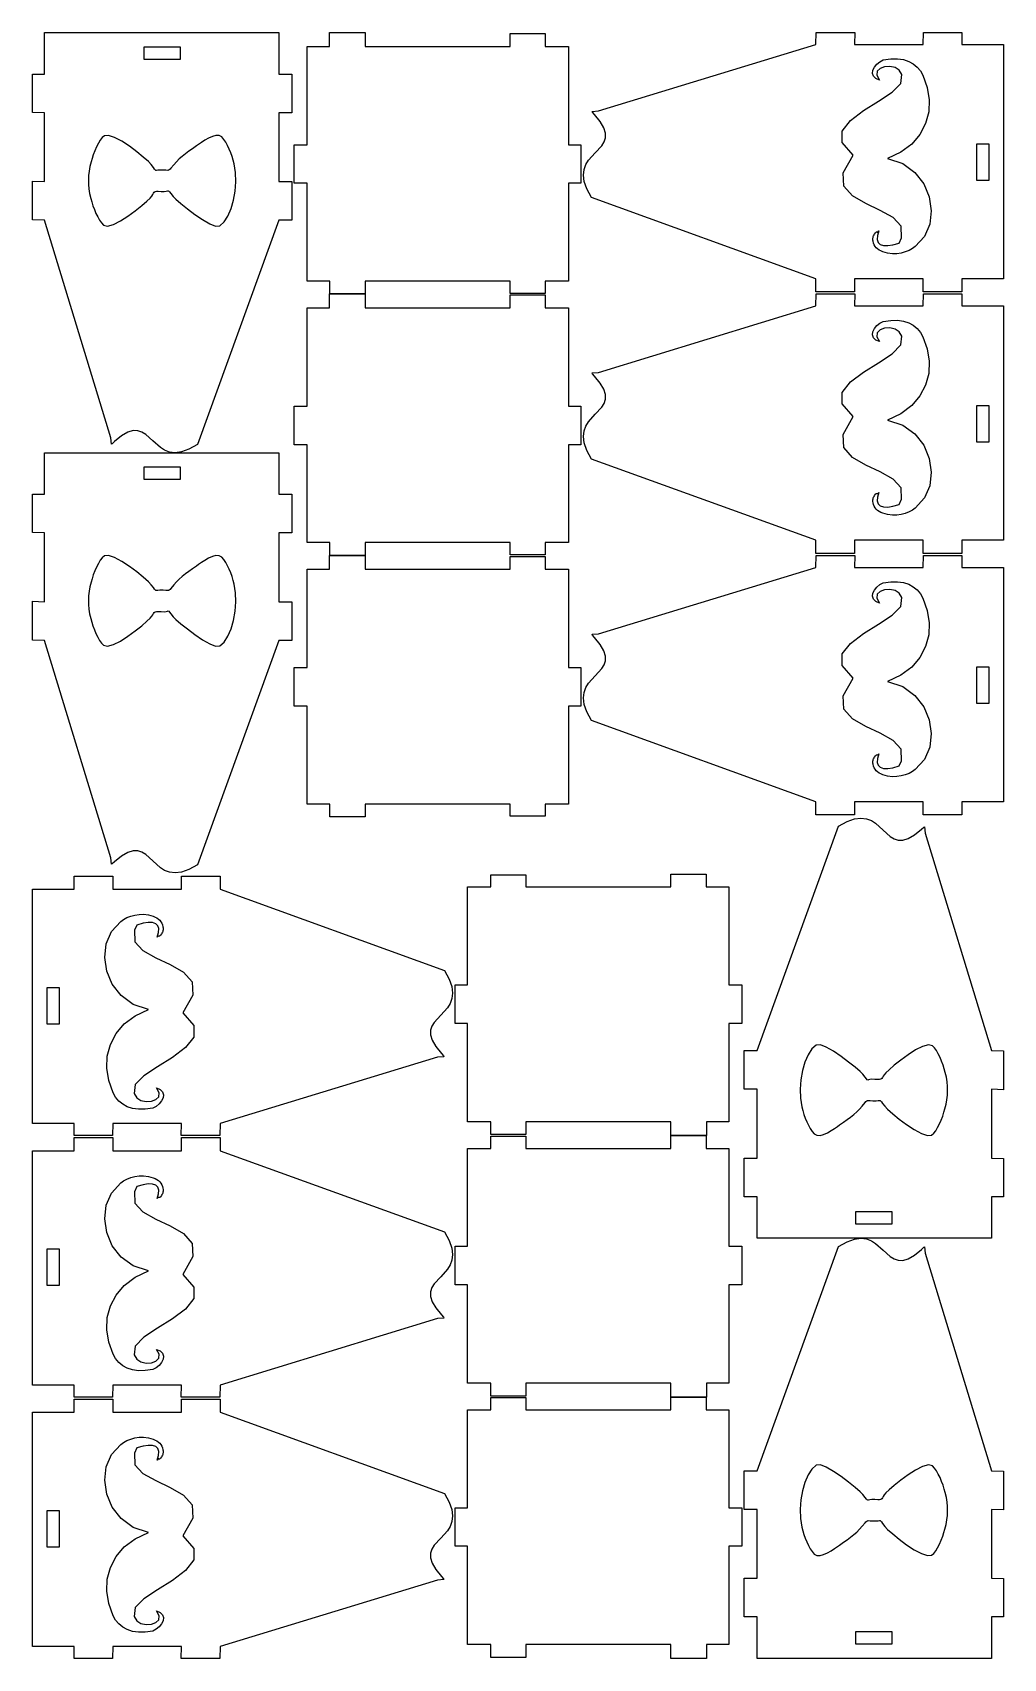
# Model space of a CAD drawing. Extents: x -1652 to 1470, y -458 to 1785.
# Drawn here: x -209 to 59.8, y 602 to 1052 of the extents above; entities that cross this region are included whole.
import ezdxf

# ---------------------------------------------------------------- set-up
doc = ezdxf.new("R2010")
doc.units = 0
doc.layers.add('LAYER_1', color=7, linetype='CONTINUOUS')

msp = doc.modelspace()

# ---------------------------------------------------------------- linework, layer by layer
at = {"layer": 'LAYER_1', "color": 240}
for points in [[(-163.2833, 937.9678), (-165.6833, 936.6678), (-167.7583, 935.9428), (-169.5333, 935.7178), (-171.0833, 935.8928), (-172.4333, 936.3928), (-173.6083, 937.1428), (-175.7083, 939.0178), (-177.6583, 940.7928), (-178.7083, 941.4428), (-179.8583, 941.7928), (-181.1333, 941.8178), (-182.6083, 941.3678), (-184.3333, 940.3678), (-186.3083, 938.7678), (-186.9083, 938.1928), (-187.1583, 938.1178), (-187.3083, 939.8678), (-205.6833, 1000.0428), (-209.0083, 1000.1678), (-209.0083, 1010.8928), (-205.6833, 1010.7678), (-205.6833, 1029.7928), (-209.0083, 1029.8928), (-209.0083, 1040.5178), (-205.6833, 1040.5178), (-205.6833, 1052.0178), (-140.8083, 1052.0178), (-140.8083, 1040.5178), (-137.2083, 1040.5178), (-137.2083, 1029.7928), (-140.8083, 1029.7928), (-140.8083, 1010.7678), (-137.2083, 1010.7678), (-137.2083, 1000.0428), (-140.8083, 1000.0428), (-163.2833, 937.9678)], [(-60.6215, 983.2178), (-67.0965, 983.2178), (-67.0965, 979.8178), (-76.7965, 979.8178), (-76.7965, 983.2178), (-116.8715, 983.2178), (-116.8715, 979.6428), (-126.6465, 979.6428), (-126.6465, 983.2178), (-132.9965, 983.2178), (-132.9965, 1010.2928), (-136.5965, 1010.2928), (-136.5965, 1020.9678), (-132.9965, 1020.9678), (-132.9965, 1048.1928), (-126.7465, 1048.1928), (-126.7465, 1052.0178), (-116.8715, 1052.0178), (-116.8715, 1048.1928), (-76.7965, 1048.1928), (-76.7965, 1051.7678), (-67.0965, 1051.7678), (-67.0965, 1048.1928), (-60.6215, 1048.1928), (-60.6215, 1020.9678), (-57.1465, 1020.9678), (-57.1465, 1010.2928), (-60.6215, 1010.2928), (-60.6215, 983.2178)], [(-54.2126, 1006.3178), (-55.5376, 1008.7178), (-56.2376, 1010.7928), (-56.4876, 1012.5678), (-56.2876, 1014.1178), (-55.7876, 1015.4678), (-55.0376, 1016.6428), (-53.1876, 1018.7178), (-51.3876, 1020.6928), (-50.7376, 1021.7428), (-50.3876, 1022.8928), (-50.3876, 1024.1678), (-50.8126, 1025.6428), (-51.8126, 1027.3428), (-53.4126, 1029.3178), (-53.9876, 1029.9428), (-54.0626, 1030.1928), (-52.3126, 1030.3178), (7.8624, 1048.7178), (7.9624, 1052.0178), (18.6874, 1052.0178), (18.5874, 1048.7178), (37.6124, 1048.7178), (37.7124, 1052.0178), (48.3374, 1052.0178), (48.3374, 1048.7178), (59.8374, 1048.7178), (59.8374, 983.8428), (48.3374, 983.8428), (48.3374, 980.2178), (37.6124, 980.2178), (37.6124, 983.8428), (18.5874, 983.8428), (18.5874, 980.2178), (7.8624, 980.2178), (7.8624, 983.8428), (-54.2126, 1006.3178)], [(-168.1208, 1048.0928), (-168.1208, 1044.5928), (-178.0958, 1044.5928), (-178.0958, 1048.0928), (-168.1208, 1048.0928)], [(55.8624, 1021.1053), (52.3624, 1021.1053), (52.3624, 1011.1303), (55.8624, 1011.1303), (55.8624, 1021.1053)], [(-60.6215, 910.8428), (-67.0965, 910.8428), (-67.0965, 907.4428), (-76.7965, 907.4428), (-76.7965, 910.8428), (-116.8715, 910.8428), (-116.8715, 907.2678), (-126.6465, 907.2678), (-126.6465, 910.8428), (-132.9965, 910.8428), (-132.9965, 937.9178), (-136.5965, 937.9178), (-136.5965, 948.5928), (-132.9965, 948.5928), (-132.9965, 975.8178), (-126.7465, 975.8178), (-126.7465, 979.6428), (-116.8715, 979.6428), (-116.8715, 975.8178), (-76.7965, 975.8178), (-76.7965, 979.3928), (-67.0965, 979.3928), (-67.0965, 975.8178), (-60.6215, 975.8178), (-60.6215, 948.5928), (-57.1465, 948.5928), (-57.1465, 937.9178), (-60.6215, 937.9178), (-60.6215, 910.8428)], [(-54.2126, 933.9428), (-55.5376, 936.3428), (-56.2376, 938.4178), (-56.4876, 940.1928), (-56.2876, 941.7428), (-55.7876, 943.0928), (-55.0376, 944.2678), (-53.1876, 946.3428), (-51.3876, 948.3178), (-50.7376, 949.3678), (-50.3876, 950.5178), (-50.3876, 951.7928), (-50.8126, 953.2678), (-51.8126, 954.9678), (-53.4126, 956.9428), (-53.9876, 957.5678), (-54.0626, 957.8178), (-52.3126, 957.9428), (7.8624, 976.3428), (7.9624, 979.6428), (18.6874, 979.6428), (18.5874, 976.3428), (37.6124, 976.3428), (37.7124, 979.6428), (48.3374, 979.6428), (48.3374, 976.3428), (59.8374, 976.3428), (59.8374, 911.4678), (48.3374, 911.4678), (48.3374, 907.8428), (37.6124, 907.8428), (37.6124, 911.4678), (18.5874, 911.4678), (18.5874, 907.8428), (7.8624, 907.8428), (7.8624, 911.4678), (-54.2126, 933.9428)], [(55.8624, 948.7303), (52.3624, 948.7303), (52.3624, 938.7553), (55.8624, 938.7553), (55.8624, 948.7303)], [(-163.2833, 821.6678), (-165.6833, 820.3678), (-167.7583, 819.6428), (-169.5333, 819.4178), (-171.0833, 819.5928), (-172.4333, 820.0928), (-173.6083, 820.8428), (-175.7083, 822.7178), (-177.6583, 824.4928), (-178.7083, 825.1428), (-179.8583, 825.4928), (-181.1333, 825.5178), (-182.6083, 825.0678), (-184.3333, 824.0678), (-186.3083, 822.4678), (-186.9083, 821.8928), (-187.1583, 821.8178), (-187.3083, 823.5678), (-205.6833, 883.7428), (-209.0083, 883.8678), (-209.0083, 894.5928), (-205.6833, 894.4678), (-205.6833, 913.4928), (-209.0083, 913.5928), (-209.0083, 924.2178), (-205.6833, 924.2178), (-205.6833, 935.7178), (-140.8083, 935.7178), (-140.8083, 924.2178), (-137.2083, 924.2178), (-137.2083, 913.4928), (-140.8083, 913.4928), (-140.8083, 894.4678), (-137.2083, 894.4678), (-137.2083, 883.7428), (-140.8083, 883.7428), (-163.2833, 821.6678)], [(-168.1208, 931.7928), (-168.1208, 928.2928), (-178.0958, 928.2928), (-178.0958, 931.7928), (-168.1208, 931.7928)], [(-60.6215, 838.4678), (-67.0965, 838.4678), (-67.0965, 835.0678), (-76.7965, 835.0678), (-76.7965, 838.4678), (-116.8715, 838.4678), (-116.8715, 834.8928), (-126.6465, 834.8928), (-126.6465, 838.4678), (-132.9965, 838.4678), (-132.9965, 865.5428), (-136.5965, 865.5428), (-136.5965, 876.2178), (-132.9965, 876.2178), (-132.9965, 903.4428), (-126.7465, 903.4428), (-126.7465, 907.2678), (-116.8715, 907.2678), (-116.8715, 903.4428), (-76.7965, 903.4428), (-76.7965, 907.0178), (-67.0965, 907.0178), (-67.0965, 903.4428), (-60.6215, 903.4428), (-60.6215, 876.2178), (-57.1465, 876.2178), (-57.1465, 865.5428), (-60.6215, 865.5428), (-60.6215, 838.4678)], [(-54.2126, 861.5678), (-55.5376, 863.9678), (-56.2376, 866.0428), (-56.4876, 867.8178), (-56.2876, 869.3678), (-55.7876, 870.7178), (-55.0376, 871.8928), (-53.1876, 873.9678), (-51.3876, 875.9428), (-50.7376, 876.9928), (-50.3876, 878.1428), (-50.3876, 879.4178), (-50.8126, 880.8928), (-51.8126, 882.5928), (-53.4126, 884.5678), (-53.9876, 885.1928), (-54.0626, 885.4428), (-52.3126, 885.5678), (7.8624, 903.9678), (7.9624, 907.2678), (18.6874, 907.2678), (18.5874, 903.9678), (37.6124, 903.9678), (37.7124, 907.2678), (48.3374, 907.2678), (48.3374, 903.9678), (59.8374, 903.9678), (59.8374, 839.0928), (48.3374, 839.0928), (48.3374, 835.4678), (37.6124, 835.4678), (37.6124, 839.0928), (18.5874, 839.0928), (18.5874, 835.4678), (7.8624, 835.4678), (7.8624, 839.0928), (-54.2126, 861.5678)], [(55.8624, 876.3553), (52.3624, 876.3553), (52.3624, 866.3803), (55.8624, 866.3803), (55.8624, 876.3553)], [(14.1125, 832.3094), (16.5125, 833.6094), (18.5875, 834.3344), (20.3625, 834.5594), (21.9125, 834.3844), (23.2625, 833.8844), (24.4375, 833.1344), (26.5375, 831.2594), (28.4875, 829.4844), (29.5375, 828.8344), (30.6875, 828.4844), (31.9625, 828.4594), (33.4375, 828.9094), (35.1625, 829.9094), (37.1375, 831.5094), (37.7375, 832.0844), (37.9875, 832.1594), (38.1375, 830.4094), (56.5125, 770.2344), (59.8375, 770.1094), (59.8375, 759.3844), (56.5125, 759.5094), (56.5125, 740.4844), (59.8375, 740.3844), (59.8375, 729.7594), (56.5125, 729.7594), (56.5125, 718.2594), (-8.3625, 718.2594), (-8.3625, 729.7594), (-11.9625, 729.7594), (-11.9625, 740.4844), (-8.3625, 740.4844), (-8.3625, 759.5094), (-11.9625, 759.5094), (-11.9625, 770.2344), (-8.3625, 770.2344), (14.1125, 832.3094)], [(-94.9582, 792.4094), (-93.6332, 790.0094), (-92.9332, 787.9344), (-92.6832, 786.1594), (-92.8832, 784.6094), (-93.3832, 783.2594), (-94.1332, 782.0844), (-95.9832, 780.0094), (-97.7832, 778.0344), (-98.4332, 776.9844), (-98.7832, 775.8344), (-98.7832, 774.5594), (-98.3582, 773.0844), (-97.3582, 771.3844), (-95.7582, 769.4094), (-95.1832, 768.7844), (-95.1082, 768.5344), (-96.8582, 768.4094), (-157.0332, 750.0094), (-157.1332, 746.7094), (-167.8582, 746.7094), (-167.7582, 750.0094), (-186.7832, 750.0094), (-186.8832, 746.7094), (-197.5082, 746.7094), (-197.5082, 750.0094), (-209.0082, 750.0094), (-209.0082, 814.8844), (-197.5082, 814.8844), (-197.5082, 818.5094), (-186.7832, 818.5094), (-186.7832, 814.8844), (-167.7582, 814.8844), (-167.7582, 818.5094), (-157.0332, 818.5094), (-157.0332, 814.8844), (-94.9582, 792.4094)], [(-88.5493, 815.5094), (-82.0743, 815.5094), (-82.0743, 818.9094), (-72.3743, 818.9094), (-72.3743, 815.5094), (-32.2993, 815.5094), (-32.2993, 819.0844), (-22.5243, 819.0844), (-22.5243, 815.5094), (-16.1743, 815.5094), (-16.1743, 788.4344), (-12.5743, 788.4344), (-12.5743, 777.7594), (-16.1743, 777.7594), (-16.1743, 750.5344), (-22.4243, 750.5344), (-22.4243, 746.7094), (-32.2993, 746.7094), (-32.2993, 750.5344), (-72.3743, 750.5344), (-72.3743, 746.9594), (-82.0743, 746.9594), (-82.0743, 750.5344), (-88.5493, 750.5344), (-88.5493, 777.7594), (-92.0243, 777.7594), (-92.0243, 788.4344), (-88.5493, 788.4344), (-88.5493, 815.5094)], [(-205.0332, 777.6219), (-201.5332, 777.6219), (-201.5332, 787.5969), (-205.0332, 787.5969), (-205.0332, 777.6219)], [(-94.9582, 720.0344), (-93.6332, 717.6344), (-92.9332, 715.5594), (-92.6832, 713.7844), (-92.8832, 712.2344), (-93.3832, 710.8844), (-94.1332, 709.7094), (-95.9832, 707.6344), (-97.7832, 705.6594), (-98.4332, 704.6094), (-98.7832, 703.4594), (-98.7832, 702.1844), (-98.3582, 700.7094), (-97.3582, 699.0094), (-95.7582, 697.0344), (-95.1832, 696.4094), (-95.1082, 696.1594), (-96.8582, 696.0344), (-157.0332, 677.6344), (-157.1332, 674.3344), (-167.8582, 674.3344), (-167.7582, 677.6344), (-186.7832, 677.6344), (-186.8832, 674.3344), (-197.5082, 674.3344), (-197.5082, 677.6344), (-209.0082, 677.6344), (-209.0082, 742.5094), (-197.5082, 742.5094), (-197.5082, 746.1344), (-186.7832, 746.1344), (-186.7832, 742.5094), (-167.7582, 742.5094), (-167.7582, 746.1344), (-157.0332, 746.1344), (-157.0332, 742.5094), (-94.9582, 720.0344)], [(-88.5493, 743.1344), (-82.0743, 743.1344), (-82.0743, 746.5344), (-72.3743, 746.5344), (-72.3743, 743.1344), (-32.2993, 743.1344), (-32.2993, 746.7094), (-22.5243, 746.7094), (-22.5243, 743.1344), (-16.1743, 743.1344), (-16.1743, 716.0594), (-12.5743, 716.0594), (-12.5743, 705.3844), (-16.1743, 705.3844), (-16.1743, 678.1594), (-22.4243, 678.1594), (-22.4243, 674.3344), (-32.2993, 674.3344), (-32.2993, 678.1594), (-72.3743, 678.1594), (-72.3743, 674.5844), (-82.0743, 674.5844), (-82.0743, 678.1594), (-88.5493, 678.1594), (-88.5493, 705.3844), (-92.0243, 705.3844), (-92.0243, 716.0594), (-88.5493, 716.0594), (-88.5493, 743.1344)], [(18.95, 722.1844), (18.95, 725.6844), (28.925, 725.6844), (28.925, 722.1844), (18.95, 722.1844)], [(14.1125, 716.0094), (16.5125, 717.3094), (18.5875, 718.0344), (20.3625, 718.2594), (21.9125, 718.0844), (23.2625, 717.5844), (24.4375, 716.8344), (26.5375, 714.9594), (28.4875, 713.1844), (29.5375, 712.5344), (30.6875, 712.1844), (31.9625, 712.1594), (33.4375, 712.6094), (35.1625, 713.6094), (37.1375, 715.2094), (37.7375, 715.7844), (37.9875, 715.8594), (38.1375, 714.1094), (56.5125, 653.9344), (59.8375, 653.8094), (59.8375, 643.0844), (56.5125, 643.2094), (56.5125, 624.1844), (59.8375, 624.0844), (59.8375, 613.4594), (56.5125, 613.4594), (56.5125, 601.9594), (-8.3625, 601.9594), (-8.3625, 613.4594), (-11.9625, 613.4594), (-11.9625, 624.1844), (-8.3625, 624.1844), (-8.3625, 643.2094), (-11.9625, 643.2094), (-11.9625, 653.9344), (-8.3625, 653.9344), (14.1125, 716.0094)], [(-205.0332, 705.2469), (-201.5332, 705.2469), (-201.5332, 715.2219), (-205.0332, 715.2219), (-205.0332, 705.2469)], [(-94.9582, 647.6594), (-93.6332, 645.2594), (-92.9332, 643.1844), (-92.6832, 641.4094), (-92.8832, 639.8594), (-93.3832, 638.5094), (-94.1332, 637.3344), (-95.9832, 635.2594), (-97.7832, 633.2844), (-98.4332, 632.2344), (-98.7832, 631.0844), (-98.7832, 629.8094), (-98.3582, 628.3344), (-97.3582, 626.6344), (-95.7582, 624.6594), (-95.1832, 624.0344), (-95.1082, 623.7844), (-96.8582, 623.6594), (-157.0332, 605.2594), (-157.1332, 601.9594), (-167.8582, 601.9594), (-167.7582, 605.2594), (-186.7832, 605.2594), (-186.8832, 601.9594), (-197.5082, 601.9594), (-197.5082, 605.2594), (-209.0082, 605.2594), (-209.0082, 670.1344), (-197.5082, 670.1344), (-197.5082, 673.7594), (-186.7832, 673.7594), (-186.7832, 670.1344), (-167.7582, 670.1344), (-167.7582, 673.7594), (-157.0332, 673.7594), (-157.0332, 670.1344), (-94.9582, 647.6594)], [(-88.5493, 670.7594), (-82.0743, 670.7594), (-82.0743, 674.1594), (-72.3743, 674.1594), (-72.3743, 670.7594), (-32.2993, 670.7594), (-32.2993, 674.3344), (-22.5243, 674.3344), (-22.5243, 670.7594), (-16.1743, 670.7594), (-16.1743, 643.6844), (-12.5743, 643.6844), (-12.5743, 633.0094), (-16.1743, 633.0094), (-16.1743, 605.7844), (-22.4243, 605.7844), (-22.4243, 601.9594), (-32.2993, 601.9594), (-32.2993, 605.7844), (-72.3743, 605.7844), (-72.3743, 602.2094), (-82.0743, 602.2094), (-82.0743, 605.7844), (-88.5493, 605.7844), (-88.5493, 633.0094), (-92.0243, 633.0094), (-92.0243, 643.6844), (-88.5493, 643.6844), (-88.5493, 670.7594)], [(-205.0332, 632.8719), (-201.5332, 632.8719), (-201.5332, 642.8469), (-205.0332, 642.8469), (-205.0332, 632.8719)], [(18.95, 605.8844), (18.95, 609.3844), (28.925, 609.3844), (28.925, 605.8844), (18.95, 605.8844)]]:
    msp.add_lwpolyline(points, close=True, dxfattribs=at)
at = {"layer": 'LAYER_1', "color": 250}
for points in [[(31.6839, 1040.3758), (30.9827, 1041.5637), (29.8044, 1042.2989), (28.3781, 1042.6105), (26.9329, 1042.5275), (25.6978, 1042.0791), (24.9021, 1041.2943), (24.7748, 1040.2022), (25.545, 1038.8318), (24.4483, 1039.2766), (23.8071, 1039.9281), (23.568, 1040.7194), (23.6778, 1041.5832), (24.0829, 1042.4523), (24.73, 1043.2597), (25.5657, 1043.9382), (26.5367, 1044.4207), (28.6103, 1044.7245), (30.4778, 1044.7469), (32.1423, 1044.5098), (33.6066, 1044.0351), (34.8737, 1043.3448), (35.9466, 1042.4607), (36.8281, 1041.4048), (37.5213, 1040.1989), (38.7484, 1036.8202), (39.2891, 1033.4005), (39.1357, 1030.031), (38.2804, 1026.8028), (36.7156, 1023.807), (34.4334, 1021.1348), (31.4263, 1018.8774), (27.6865, 1017.1259), (31.9345, 1015.7197), (35.3026, 1013.303), (37.7619, 1010.1469), (39.2834, 1006.5227), (39.8383, 1002.7017), (39.3975, 998.9551), (37.9322, 995.5542), (35.4134, 992.7702), (34.6078, 992.2109), (33.6838, 991.7084), (32.6549, 991.2886), (31.5345, 990.9772), (30.3363, 990.8002), (29.0737, 990.7833), (27.7603, 990.9523), (26.4096, 991.333), (25.8898, 991.5488), (25.411, 991.8058), (24.9794, 992.1048), (24.6008, 992.4463), (24.2812, 992.8309), (24.0267, 993.2594), (23.8431, 993.7324), (23.7365, 994.2505), (23.7055, 994.5519), (23.692, 994.8259), (23.6991, 995.0786), (23.7298, 995.3156), (23.7871, 995.5429), (23.8742, 995.7664), (23.9941, 995.9918), (24.1499, 996.2251), (24.4222, 996.5751), (24.5988, 996.7549), (24.7101, 996.8155), (24.7863, 996.8077), (24.8578, 996.7824), (24.955, 996.7904), (25.1082, 996.8826), (25.3478, 997.1098), (24.9432, 995.8045), (24.882, 994.7471), (25.1502, 993.9402), (25.7338, 993.3861), (26.6189, 993.0871), (27.7913, 993.0458), (29.2372, 993.2644), (30.9426, 993.7455), (31.5666, 995.1855), (31.5444, 998.3886), (29.3101, 1000.8075), (25.7349, 1002.7858), (21.6901, 1004.6673), (18.047, 1006.7956), (15.6767, 1009.5144), (15.4506, 1013.1675), (18.2398, 1018.0986), (15.1347, 1021.5812), (15.1673, 1024.757), (17.4523, 1027.6798), (21.1046, 1030.4032), (25.2391, 1032.9809), (28.9706, 1035.4664), (31.4139, 1037.9135), (31.6839, 1040.3758)], [(31.6839, 968.0008), (30.9827, 969.1887), (29.8044, 969.9239), (28.3781, 970.2355), (26.9329, 970.1525), (25.6978, 969.7041), (24.9021, 968.9193), (24.7748, 967.8272), (25.545, 966.4568), (24.4483, 966.9016), (23.8071, 967.5531), (23.568, 968.3444), (23.6778, 969.2082), (24.0829, 970.0773), (24.73, 970.8847), (25.5657, 971.5632), (26.5367, 972.0457), (28.6103, 972.3495), (30.4778, 972.3719), (32.1423, 972.1348), (33.6066, 971.6601), (34.8737, 970.9698), (35.9466, 970.0857), (36.8281, 969.0298), (37.5213, 967.8239), (38.7484, 964.4452), (39.2891, 961.0255), (39.1357, 957.656), (38.2804, 954.4278), (36.7156, 951.432), (34.4334, 948.7598), (31.4263, 946.5024), (27.6865, 944.7509), (31.9345, 943.3447), (35.3026, 940.928), (37.7619, 937.7719), (39.2834, 934.1477), (39.8383, 930.3267), (39.3975, 926.5801), (37.9322, 923.1792), (35.4134, 920.3952), (34.6078, 919.8359), (33.6838, 919.3334), (32.6549, 918.9136), (31.5345, 918.6022), (30.3363, 918.4252), (29.0737, 918.4083), (27.7603, 918.5773), (26.4096, 918.958), (25.8898, 919.1738), (25.411, 919.4308), (24.9794, 919.7298), (24.6008, 920.0713), (24.2812, 920.4559), (24.0267, 920.8844), (23.8431, 921.3574), (23.7365, 921.8755), (23.7055, 922.1769), (23.692, 922.4509), (23.6991, 922.7036), (23.7298, 922.9406), (23.7871, 923.1679), (23.8742, 923.3914), (23.9941, 923.6168), (24.1499, 923.8501), (24.4222, 924.2001), (24.5988, 924.3799), (24.7101, 924.4405), (24.7863, 924.4327), (24.8578, 924.4074), (24.955, 924.4154), (25.1082, 924.5076), (25.3478, 924.7348), (24.9432, 923.4295), (24.882, 922.3721), (25.1502, 921.5652), (25.7338, 921.0111), (26.6189, 920.7121), (27.7913, 920.6708), (29.2372, 920.8894), (30.9426, 921.3705), (31.5666, 922.8105), (31.5444, 926.0136), (29.3101, 928.4325), (25.7349, 930.4108), (21.6901, 932.2923), (18.047, 934.4206), (15.6767, 937.1394), (15.4506, 940.7925), (18.2398, 945.7236), (15.1347, 949.2062), (15.1673, 952.382), (17.4523, 955.3048), (21.1046, 958.0282), (25.2391, 960.6059), (28.9706, 963.0914), (31.4139, 965.5385), (31.6839, 968.0008)], [(31.6839, 895.6258), (30.9827, 896.8137), (29.8044, 897.5489), (28.3781, 897.8605), (26.9329, 897.7775), (25.6978, 897.3291), (24.9021, 896.5443), (24.7748, 895.4522), (25.545, 894.0818), (24.4483, 894.5266), (23.8071, 895.1781), (23.568, 895.9694), (23.6778, 896.8332), (24.0829, 897.7023), (24.73, 898.5097), (25.5657, 899.1882), (26.5367, 899.6707), (28.6103, 899.9745), (30.4778, 899.9969), (32.1423, 899.7598), (33.6066, 899.2851), (34.8737, 898.5948), (35.9466, 897.7107), (36.8281, 896.6548), (37.5213, 895.4489), (38.7484, 892.0702), (39.2891, 888.6505), (39.1357, 885.281), (38.2804, 882.0528), (36.7156, 879.057), (34.4334, 876.3848), (31.4263, 874.1274), (27.6865, 872.3759), (31.9345, 870.9697), (35.3026, 868.553), (37.7619, 865.3969), (39.2834, 861.7727), (39.8383, 857.9517), (39.3975, 854.2051), (37.9322, 850.8042), (35.4134, 848.0202), (34.6078, 847.4609), (33.6838, 846.9584), (32.6549, 846.5386), (31.5345, 846.2272), (30.3363, 846.0502), (29.0737, 846.0333), (27.7603, 846.2023), (26.4096, 846.583), (25.8898, 846.7988), (25.411, 847.0558), (24.9794, 847.3548), (24.6008, 847.6963), (24.2812, 848.0809), (24.0267, 848.5094), (23.8431, 848.9824), (23.7365, 849.5005), (23.7055, 849.8019), (23.692, 850.0759), (23.6991, 850.3286), (23.7298, 850.5656), (23.7871, 850.7929), (23.8742, 851.0164), (23.9941, 851.2418), (24.1499, 851.4751), (24.4222, 851.8251), (24.5988, 852.0049), (24.7101, 852.0655), (24.7863, 852.0577), (24.8578, 852.0324), (24.955, 852.0404), (25.1082, 852.1326), (25.3478, 852.3598), (24.9432, 851.0545), (24.882, 849.9971), (25.1502, 849.1902), (25.7338, 848.6361), (26.6189, 848.3371), (27.7913, 848.2958), (29.2372, 848.5144), (30.9426, 848.9955), (31.5666, 850.4355), (31.5444, 853.6386), (29.3101, 856.0575), (25.7349, 858.0358), (21.6901, 859.9173), (18.047, 862.0456), (15.6767, 864.7644), (15.4506, 868.4175), (18.2398, 873.3486), (15.1347, 876.8312), (15.1673, 880.007), (17.4523, 882.9298), (21.1046, 885.6532), (25.2391, 888.2309), (28.9706, 890.7164), (31.4139, 893.1635), (31.6839, 895.6258)], [(-180.8547, 758.3514), (-180.1535, 757.1635), (-178.9752, 756.4283), (-177.5489, 756.1167), (-176.1037, 756.1997), (-174.8686, 756.6481), (-174.0729, 757.4329), (-173.9456, 758.525), (-174.7158, 759.8954), (-173.6191, 759.4506), (-172.9779, 758.7991), (-172.7388, 758.0078), (-172.8486, 757.144), (-173.2537, 756.2749), (-173.9008, 755.4675), (-174.7365, 754.789), (-175.7075, 754.3065), (-177.7811, 754.0027), (-179.6486, 753.9803), (-181.3131, 754.2174), (-182.7774, 754.6921), (-184.0445, 755.3824), (-185.1174, 756.2665), (-185.9989, 757.3224), (-186.6921, 758.5283), (-187.9192, 761.907), (-188.4599, 765.3267), (-188.3065, 768.6962), (-187.4512, 771.9244), (-185.8864, 774.9202), (-183.6042, 777.5924), (-180.5971, 779.8498), (-176.8573, 781.6013), (-181.1053, 783.0075), (-184.4734, 785.4242), (-186.9327, 788.5803), (-188.4542, 792.2045), (-189.0091, 796.0255), (-188.5683, 799.7721), (-187.103, 803.173), (-184.5842, 805.957), (-183.7786, 806.5163), (-182.8546, 807.0188), (-181.8257, 807.4386), (-180.7053, 807.75), (-179.5071, 807.927), (-178.2445, 807.9439), (-176.9311, 807.7749), (-175.5804, 807.3942), (-175.0606, 807.1784), (-174.5818, 806.9214), (-174.1502, 806.6224), (-173.7716, 806.2809), (-173.452, 805.8963), (-173.1975, 805.4678), (-173.0139, 804.9948), (-172.9073, 804.4767), (-172.8763, 804.1753), (-172.8628, 803.9013), (-172.8699, 803.6486), (-172.9006, 803.4116), (-172.9579, 803.1843), (-173.045, 802.9608), (-173.1649, 802.7354), (-173.3207, 802.5021), (-173.593, 802.1521), (-173.7696, 801.9723), (-173.8809, 801.9117), (-173.9571, 801.9195), (-174.0286, 801.9448), (-174.1258, 801.9368), (-174.279, 801.8446), (-174.5186, 801.6174), (-174.114, 802.9227), (-174.0528, 803.9801), (-174.321, 804.787), (-174.9046, 805.3411), (-175.7897, 805.6401), (-176.9621, 805.6814), (-178.408, 805.4628), (-180.1134, 804.9817), (-180.7374, 803.5417), (-180.7152, 800.3386), (-178.4809, 797.9197), (-174.9057, 795.9414), (-170.8609, 794.0599), (-167.2178, 791.9316), (-164.8475, 789.2128), (-164.6214, 785.5597), (-167.4106, 780.6286), (-164.3055, 777.146), (-164.3381, 773.9702), (-166.6231, 771.0474), (-170.2754, 768.324), (-174.4099, 765.7463), (-178.1414, 763.2608), (-180.5847, 760.8137), (-180.8547, 758.3514)], [(-180.8547, 685.9764), (-180.1535, 684.7885), (-178.9752, 684.0533), (-177.5489, 683.7417), (-176.1037, 683.8247), (-174.8686, 684.2731), (-174.0729, 685.0579), (-173.9456, 686.15), (-174.7158, 687.5204), (-173.6191, 687.0756), (-172.9779, 686.4241), (-172.7388, 685.6328), (-172.8486, 684.769), (-173.2537, 683.8999), (-173.9008, 683.0925), (-174.7365, 682.414), (-175.7075, 681.9315), (-177.7811, 681.6277), (-179.6486, 681.6053), (-181.3131, 681.8424), (-182.7774, 682.3171), (-184.0445, 683.0074), (-185.1174, 683.8915), (-185.9989, 684.9474), (-186.6921, 686.1533), (-187.9192, 689.532), (-188.4599, 692.9517), (-188.3065, 696.3212), (-187.4512, 699.5494), (-185.8864, 702.5452), (-183.6042, 705.2174), (-180.5971, 707.4748), (-176.8573, 709.2263), (-181.1053, 710.6325), (-184.4734, 713.0492), (-186.9327, 716.2053), (-188.4542, 719.8295), (-189.0091, 723.6505), (-188.5683, 727.3971), (-187.103, 730.798), (-184.5842, 733.582), (-183.7786, 734.1413), (-182.8546, 734.6438), (-181.8257, 735.0636), (-180.7053, 735.375), (-179.5071, 735.552), (-178.2445, 735.5689), (-176.9311, 735.3999), (-175.5804, 735.0192), (-175.0606, 734.8034), (-174.5818, 734.5464), (-174.1502, 734.2474), (-173.7716, 733.9059), (-173.452, 733.5213), (-173.1975, 733.0928), (-173.0139, 732.6198), (-172.9073, 732.1017), (-172.8763, 731.8003), (-172.8628, 731.5263), (-172.8699, 731.2736), (-172.9006, 731.0366), (-172.9579, 730.8093), (-173.045, 730.5858), (-173.1649, 730.3604), (-173.3207, 730.1271), (-173.593, 729.7771), (-173.7696, 729.5973), (-173.8809, 729.5367), (-173.9571, 729.5445), (-174.0286, 729.5698), (-174.1258, 729.5618), (-174.279, 729.4696), (-174.5186, 729.2424), (-174.114, 730.5477), (-174.0528, 731.6051), (-174.321, 732.412), (-174.9046, 732.9661), (-175.7897, 733.2651), (-176.9621, 733.3064), (-178.408, 733.0878), (-180.1134, 732.6067), (-180.7374, 731.1667), (-180.7152, 727.9636), (-178.4809, 725.5447), (-174.9057, 723.5664), (-170.8609, 721.6849), (-167.2178, 719.5566), (-164.8475, 716.8378), (-164.6214, 713.1847), (-167.4106, 708.2536), (-164.3055, 704.771), (-164.3381, 701.5952), (-166.6231, 698.6724), (-170.2754, 695.949), (-174.4099, 693.3713), (-178.1414, 690.8858), (-180.5847, 688.4387), (-180.8547, 685.9764)], [(-180.8547, 613.6014), (-180.1535, 612.4135), (-178.9752, 611.6783), (-177.5489, 611.3667), (-176.1037, 611.4497), (-174.8686, 611.8981), (-174.0729, 612.6829), (-173.9456, 613.775), (-174.7158, 615.1454), (-173.6191, 614.7006), (-172.9779, 614.0491), (-172.7388, 613.2578), (-172.8486, 612.394), (-173.2537, 611.5249), (-173.9008, 610.7175), (-174.7365, 610.039), (-175.7075, 609.5565), (-177.7811, 609.2527), (-179.6486, 609.2303), (-181.3131, 609.4674), (-182.7774, 609.9421), (-184.0445, 610.6324), (-185.1174, 611.5165), (-185.9989, 612.5724), (-186.6921, 613.7783), (-187.9192, 617.157), (-188.4599, 620.5767), (-188.3065, 623.9462), (-187.4512, 627.1744), (-185.8864, 630.1702), (-183.6042, 632.8424), (-180.5971, 635.0998), (-176.8573, 636.8513), (-181.1053, 638.2575), (-184.4734, 640.6742), (-186.9327, 643.8303), (-188.4542, 647.4545), (-189.0091, 651.2755), (-188.5683, 655.0221), (-187.103, 658.423), (-184.5842, 661.207), (-183.7786, 661.7663), (-182.8546, 662.2688), (-181.8257, 662.6886), (-180.7053, 663), (-179.5071, 663.177), (-178.2445, 663.1939), (-176.9311, 663.0249), (-175.5804, 662.6442), (-175.0606, 662.4284), (-174.5818, 662.1714), (-174.1502, 661.8724), (-173.7716, 661.5309), (-173.452, 661.1463), (-173.1975, 660.7178), (-173.0139, 660.2448), (-172.9073, 659.7267), (-172.8763, 659.4253), (-172.8628, 659.1513), (-172.8699, 658.8986), (-172.9006, 658.6616), (-172.9579, 658.4343), (-173.045, 658.2108), (-173.1649, 657.9854), (-173.3207, 657.7521), (-173.593, 657.4021), (-173.7696, 657.2223), (-173.8809, 657.1617), (-173.9571, 657.1695), (-174.0286, 657.1948), (-174.1258, 657.1868), (-174.279, 657.0946), (-174.5186, 656.8674), (-174.114, 658.1727), (-174.0528, 659.2301), (-174.321, 660.037), (-174.9046, 660.5911), (-175.7897, 660.8901), (-176.9621, 660.9314), (-178.408, 660.7128), (-180.1134, 660.2317), (-180.7374, 658.7917), (-180.7152, 655.5886), (-178.4809, 653.1697), (-174.9057, 651.1914), (-170.8609, 649.3099), (-167.2178, 647.1816), (-164.8475, 644.4628), (-164.6214, 640.8097), (-167.4106, 635.8786), (-164.3055, 632.396), (-164.3381, 629.2202), (-166.6231, 626.2974), (-170.2754, 623.574), (-174.4099, 620.9963), (-178.1414, 618.5108), (-180.5847, 616.0637), (-180.8547, 613.6014)]]:
    msp.add_lwpolyline(points, close=True, dxfattribs=at)
at = {"layer": 'LAYER_1'}
for points in [[(-157.1838, 998.5197), (-155.9688, 999.6074), (-154.9042, 1001.2263), (-154.0163, 1003.2613), (-153.3317, 1005.5973), (-152.8767, 1008.1191), (-152.6777, 1010.7117), (-152.7611, 1013.2599), (-153.1534, 1015.6485), (-153.4234, 1016.6628), (-153.7459, 1017.7042), (-154.118, 1018.7473), (-154.5366, 1019.767), (-154.999, 1020.7378), (-155.5021, 1021.6345), (-156.043, 1022.4318), (-156.6187, 1023.1043), (-157.3306, 1023.5017), (-158.2153, 1023.5236), (-159.2094, 1023.2566), (-160.2494, 1022.7872), (-161.2719, 1022.2021), (-162.2135, 1021.588), (-163.0107, 1021.0312), (-163.6002, 1020.6186), (-164.727, 1019.8547), (-165.751, 1019.1364), (-166.689, 1018.44), (-167.5578, 1017.7421), (-168.3742, 1017.0191), (-169.1549, 1016.2474), (-169.9169, 1015.4035), (-170.6768, 1014.4638), (-170.9203, 1014.1786), (-171.1392, 1013.9912), (-171.3496, 1013.8843), (-171.5674, 1013.8404), (-172.0893, 1013.8726), (-172.8328, 1013.9489), (-173.7468, 1013.9634), (-174.3221, 1013.9149), (-174.6564, 1013.8598), (-174.8469, 1013.8544), (-174.9911, 1013.9551), (-175.1865, 1014.2182), (-175.5305, 1014.7001), (-176.1205, 1015.4571), (-176.9239, 1016.2758), (-178.3234, 1017.517), (-180.1382, 1018.9947), (-182.1877, 1020.523), (-184.2913, 1021.9157), (-186.2682, 1022.987), (-187.9379, 1023.5507), (-189.1196, 1023.4209), (-189.6828, 1022.9429), (-190.2388, 1022.2358), (-190.7764, 1021.3536), (-191.2846, 1020.3497), (-191.752, 1019.278), (-192.1678, 1018.1921), (-192.5207, 1017.1458), (-192.7997, 1016.1927), (-193.1126, 1014.8971), (-193.3419, 1013.6423), (-193.4864, 1012.4128), (-193.5446, 1011.1934), (-193.5154, 1009.9686), (-193.3973, 1008.723), (-193.1891, 1007.4414), (-192.8895, 1006.1083), (-192.615, 1005.1153), (-192.2791, 1004.0675), (-191.8881, 1003.0022), (-191.4485, 1001.9569), (-190.9668, 1000.969), (-190.4492, 1000.0761), (-189.9022, 999.3154), (-189.3322, 998.7244), (-188.2214, 998.4597), (-186.6145, 998.9104), (-184.6882, 999.8897), (-182.6195, 1001.2107), (-180.585, 1002.6865), (-178.7617, 1004.1302), (-177.3262, 1005.3548), (-176.4554, 1006.1736), (-175.9827, 1006.7267), (-175.6756, 1007.1796), (-175.4646, 1007.5366), (-175.2804, 1007.8021), (-175.0538, 1007.9804), (-174.7152, 1008.076), (-174.1955, 1008.0931), (-173.4253, 1008.0362), (-172.528, 1007.9991), (-171.9619, 1008.0616), (-171.6291, 1008.1536), (-171.4317, 1008.205), (-171.2719, 1008.1457), (-171.0517, 1007.9055), (-170.6731, 1007.4144), (-170.0384, 1006.6022), (-169.3165, 1005.8834), (-167.9481, 1004.691), (-166.13, 1003.2202), (-164.0591, 1001.6662), (-161.9322, 1000.224), (-159.9461, 999.0888), (-158.2977, 998.4556), (-157.1838, 998.5197)], [(-157.1838, 882.2197), (-155.9688, 883.3074), (-154.9042, 884.9263), (-154.0163, 886.9613), (-153.3317, 889.2973), (-152.8767, 891.8191), (-152.6777, 894.4117), (-152.7611, 896.9599), (-153.1534, 899.3485), (-153.4234, 900.3628), (-153.7459, 901.4042), (-154.118, 902.4473), (-154.5366, 903.467), (-154.999, 904.4378), (-155.5021, 905.3345), (-156.043, 906.1318), (-156.6187, 906.8043), (-157.3306, 907.2017), (-158.2153, 907.2236), (-159.2094, 906.9566), (-160.2494, 906.4872), (-161.2719, 905.9021), (-162.2135, 905.288), (-163.0107, 904.7312), (-163.6002, 904.3186), (-164.727, 903.5547), (-165.751, 902.8364), (-166.689, 902.14), (-167.5578, 901.4421), (-168.3742, 900.7191), (-169.1549, 899.9474), (-169.9169, 899.1035), (-170.6768, 898.1638), (-170.9203, 897.8786), (-171.1392, 897.6912), (-171.3496, 897.5843), (-171.5674, 897.5404), (-172.0893, 897.5726), (-172.8328, 897.6489), (-173.7468, 897.6634), (-174.3221, 897.6149), (-174.6564, 897.5598), (-174.8469, 897.5544), (-174.9911, 897.6551), (-175.1865, 897.9182), (-175.5305, 898.4001), (-176.1205, 899.1571), (-176.9239, 899.9758), (-178.3234, 901.217), (-180.1382, 902.6947), (-182.1877, 904.223), (-184.2913, 905.6157), (-186.2682, 906.687), (-187.9379, 907.2507), (-189.1196, 907.1209), (-189.6828, 906.6429), (-190.2388, 905.9358), (-190.7764, 905.0536), (-191.2846, 904.0497), (-191.752, 902.978), (-192.1678, 901.8921), (-192.5207, 900.8458), (-192.7997, 899.8927), (-193.1126, 898.5971), (-193.3419, 897.3423), (-193.4864, 896.1128), (-193.5446, 894.8934), (-193.5154, 893.6686), (-193.3973, 892.423), (-193.1891, 891.1414), (-192.8895, 889.8083), (-192.615, 888.8153), (-192.2791, 887.7675), (-191.8881, 886.7022), (-191.4485, 885.6569), (-190.9668, 884.669), (-190.4492, 883.7761), (-189.9022, 883.0154), (-189.3322, 882.4244), (-188.2214, 882.1597), (-186.6145, 882.6104), (-184.6882, 883.5897), (-182.6195, 884.9107), (-180.585, 886.3865), (-178.7617, 887.8302), (-177.3262, 889.0548), (-176.4554, 889.8736), (-175.9827, 890.4267), (-175.6756, 890.8796), (-175.4646, 891.2366), (-175.2804, 891.5021), (-175.0538, 891.6804), (-174.7152, 891.776), (-174.1955, 891.7931), (-173.4253, 891.7362), (-172.528, 891.6991), (-171.9619, 891.7616), (-171.6291, 891.8536), (-171.4317, 891.905), (-171.2719, 891.8457), (-171.0517, 891.6055), (-170.6731, 891.1144), (-170.0384, 890.3022), (-169.3165, 889.5834), (-167.9481, 888.391), (-166.13, 886.9202), (-164.0591, 885.3662), (-161.9322, 883.924), (-159.9461, 882.7888), (-158.2977, 882.1556), (-157.1838, 882.2197)], [(8.013, 771.7575), (6.798, 770.6698), (5.7334, 769.0509), (4.8455, 767.0159), (4.1609, 764.6799), (3.7059, 762.1581), (3.5069, 759.5655), (3.5903, 757.0173), (3.9826, 754.6287), (4.2526, 753.6144), (4.5751, 752.573), (4.9472, 751.5299), (5.3658, 750.5102), (5.8282, 749.5394), (6.3313, 748.6427), (6.8722, 747.8454), (7.4479, 747.1729), (8.1598, 746.7755), (9.0445, 746.7536), (10.0386, 747.0206), (11.0786, 747.49), (12.1011, 748.0751), (13.0427, 748.6892), (13.8399, 749.246), (14.4294, 749.6586), (15.5562, 750.4225), (16.5802, 751.1408), (17.5182, 751.8372), (18.387, 752.5351), (19.2034, 753.2581), (19.9841, 754.0298), (20.7461, 754.8737), (21.506, 755.8134), (21.7495, 756.0986), (21.9684, 756.286), (22.1788, 756.3929), (22.3966, 756.4368), (22.9185, 756.4046), (23.662, 756.3283), (24.576, 756.3138), (25.1513, 756.3623), (25.4856, 756.4174), (25.6761, 756.4228), (25.8203, 756.3221), (26.0157, 756.059), (26.3597, 755.5771), (26.9497, 754.8201), (27.7531, 754.0014), (29.1526, 752.7602), (30.9674, 751.2825), (33.0169, 749.7542), (35.1205, 748.3615), (37.0974, 747.2902), (38.7671, 746.7265), (39.9488, 746.8563), (40.512, 747.3343), (41.068, 748.0414), (41.6056, 748.9236), (42.1138, 749.9275), (42.5812, 750.9992), (42.997, 752.0851), (43.3499, 753.1314), (43.6289, 754.0845), (43.9418, 755.3801), (44.1711, 756.6349), (44.3156, 757.8644), (44.3738, 759.0838), (44.3446, 760.3086), (44.2265, 761.5542), (44.0183, 762.8358), (43.7187, 764.1689), (43.4442, 765.1619), (43.1083, 766.2097), (42.7173, 767.275), (42.2777, 768.3203), (41.796, 769.3082), (41.2784, 770.2012), (40.7314, 770.9618), (40.1614, 771.5528), (39.0506, 771.8175), (37.4437, 771.3668), (35.5174, 770.3875), (33.4487, 769.0665), (31.4142, 767.5907), (29.5909, 766.147), (28.1554, 764.9224), (27.2846, 764.1036), (26.8119, 763.5505), (26.5048, 763.0976), (26.2938, 762.7406), (26.1096, 762.4751), (25.883, 762.2968), (25.5444, 762.2012), (25.0247, 762.1841), (24.2545, 762.241), (23.3572, 762.2781), (22.7911, 762.2156), (22.4583, 762.1236), (22.2609, 762.0722), (22.1011, 762.1315), (21.8809, 762.3717), (21.5023, 762.8628), (20.8676, 763.675), (20.1457, 764.3938), (18.7773, 765.5862), (16.9592, 767.057), (14.8883, 768.611), (12.7614, 770.0532), (10.7753, 771.1884), (9.1269, 771.8216), (8.013, 771.7575)], [(8.013, 655.4575), (6.798, 654.3698), (5.7334, 652.7509), (4.8455, 650.7159), (4.1609, 648.3799), (3.7059, 645.8581), (3.5069, 643.2655), (3.5903, 640.7173), (3.9826, 638.3287), (4.2526, 637.3144), (4.5751, 636.273), (4.9472, 635.2299), (5.3658, 634.2102), (5.8282, 633.2394), (6.3313, 632.3427), (6.8722, 631.5454), (7.4479, 630.8729), (8.1598, 630.4755), (9.0445, 630.4536), (10.0386, 630.7206), (11.0786, 631.19), (12.1011, 631.7751), (13.0427, 632.3892), (13.8399, 632.946), (14.4294, 633.3586), (15.5562, 634.1225), (16.5802, 634.8408), (17.5182, 635.5372), (18.387, 636.2351), (19.2034, 636.9581), (19.9841, 637.7298), (20.7461, 638.5737), (21.506, 639.5134), (21.7495, 639.7986), (21.9684, 639.986), (22.1788, 640.0929), (22.3966, 640.1368), (22.9185, 640.1046), (23.662, 640.0283), (24.576, 640.0138), (25.1513, 640.0623), (25.4856, 640.1174), (25.6761, 640.1228), (25.8203, 640.0221), (26.0157, 639.759), (26.3597, 639.2771), (26.9497, 638.5201), (27.7531, 637.7014), (29.1526, 636.4602), (30.9674, 634.9825), (33.0169, 633.4542), (35.1205, 632.0615), (37.0974, 630.9902), (38.7671, 630.4265), (39.9488, 630.5563), (40.512, 631.0343), (41.068, 631.7414), (41.6056, 632.6236), (42.1138, 633.6275), (42.5812, 634.6992), (42.997, 635.7851), (43.3499, 636.8314), (43.6289, 637.7845), (43.9418, 639.0801), (44.1711, 640.3349), (44.3156, 641.5644), (44.3738, 642.7838), (44.3446, 644.0086), (44.2265, 645.2542), (44.0183, 646.5358), (43.7187, 647.8689), (43.4442, 648.8619), (43.1083, 649.9097), (42.7173, 650.975), (42.2777, 652.0203), (41.796, 653.0082), (41.2784, 653.9012), (40.7314, 654.6618), (40.1614, 655.2528), (39.0506, 655.5175), (37.4437, 655.0668), (35.5174, 654.0875), (33.4487, 652.7665), (31.4142, 651.2907), (29.5909, 649.847), (28.1554, 648.6224), (27.2846, 647.8036), (26.8119, 647.2505), (26.5048, 646.7976), (26.2938, 646.4406), (26.1096, 646.1751), (25.883, 645.9968), (25.5444, 645.9012), (25.0247, 645.8841), (24.2545, 645.941), (23.3572, 645.9781), (22.7911, 645.9156), (22.4583, 645.8236), (22.2609, 645.7722), (22.1011, 645.8315), (21.8809, 646.0717), (21.5023, 646.5628), (20.8676, 647.375), (20.1457, 648.0938), (18.7773, 649.2862), (16.9592, 650.757), (14.8883, 652.311), (12.7614, 653.7532), (10.7753, 654.8884), (9.1269, 655.5216), (8.013, 655.4575)]]:
    msp.add_lwpolyline(points, close=True, dxfattribs=at)

doc.saveas('drawing.dxf')
